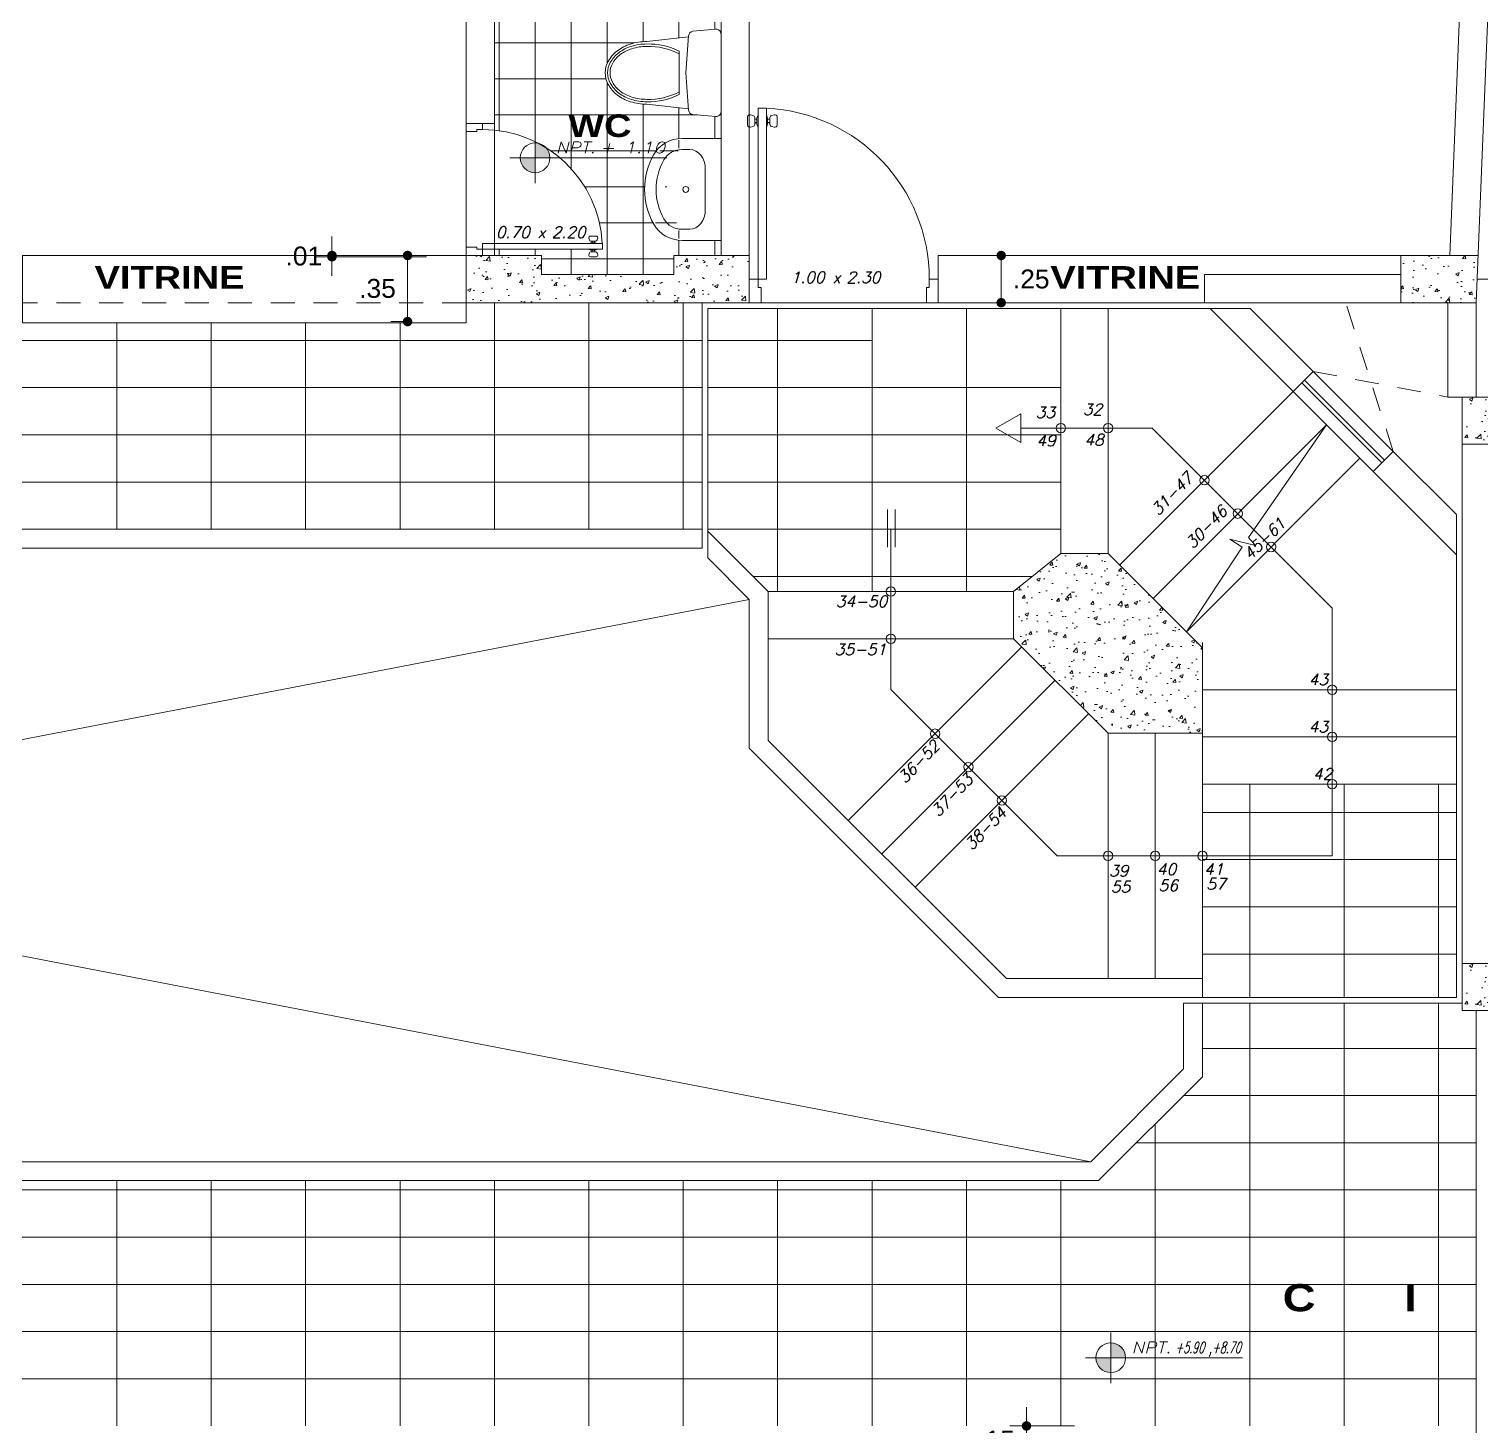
# Model space of a CAD drawing. Header units: millimetres. Extents: x 2178 to 2304, y 1220 to 1359.
# Drawn here: x 2205.69 to 2213.38, y 1236.05 to 1243.45 of the extents above; entities that cross this region are included whole.
import ezdxf
from ezdxf.enums import TextEntityAlignment as Align

# ---------------------------------------------------------------- set-up
doc = ezdxf.new("R2010")
doc.units = ezdxf.units.MM
doc.linetypes.add('CENTER', pattern=[50.800000000000004, 31.75, -6.35, 6.35, -6.35])
doc.linetypes.add('HIDDEN', pattern=[9.524999999999999, 6.35, -3.175])
doc.layers.get('0').update_dxf_attribs({"lineweight": 0})
for name, color, linetype, lineweight in [('carpinteria', 12, 'Continuous', 5), ('COTAS', 40, 'Continuous', 20), ('Ejes22', 50, 'CENTER', 9), ('Mobiliario', 52, 'Continuous', 5), ('pisos....', 8, 'Continuous', 5), ('PLUMA 1', 46, 'Continuous', 13), ('PLUMA 2', 94, 'Continuous', 15), ('PLUMA 7', 10, 'Continuous', 0), ('PLUMA4', 160, 'Continuous', 40), ('PROY', 13, 'HIDDEN', 13), ('TEXTO', 5, 'Continuous', 18), ('TEXTOS', 42, 'Continuous', 13)]:
    doc.layers.add(name, color=color, linetype=linetype, lineweight=lineweight)
doc.styles.add('ARIAL', font='arial.ttf')
doc.styles.add('ARIAL-N', font='arialbd.ttf')
doc.styles.add('SIMPLEX', font='simplex.shx', dxfattribs={"width": 1.2, "oblique": 15})
doc.dimstyles.new('RPM 50', dxfattribs={"dimtxt": 0.1, "dimasz": 0.05, "dimexe": 0.08849999999999973, "dimexo": 0.1535, "dimgap": 0.07099999999999997, "dimtad": 2, "dimtih": 1, "dimtoh": 1, "dimzin": 4, "dimdsep": 46, "dimtxsty": 'ARIAL', "dimblk": 'DOT', "dimcen": 0.4, "dimdle": 0.25, "dimclrd": 8, "dimclre": 8, "dimclrt": 9, "dimadec": 0, "dimazin": 0, "dimtfac": 1, "dimtix": 1, "dimtmove": 0, "dimatfit": 3, "dimldrblk": 'DOT', "dimfxl": 0, "dimlwd": 0, "dimlwe": 0, "dimarcsym": 0})
pattern_1 = [(49.99999999999999, (1020.219781144359, -525.2275111259783), (0.182184668996004, -0.01593908553890309), [0.01905, -0.20955]), (355, (1020.219781144359, -525.2275111259783), (-0.03524342142496934, 0.1910568452390352), [0.01524, -0.16764058417]), (100.4514447, (1020.234963151359, -525.2288393794784), (0.1469412470903533, 0.1751177519121951), [0.01619000879999999, -0.1780902445999999]), (46.18420000000001, (1020.219781144359, -525.1767111259783), (0.2710790408921299, -0.04204232793272715), [0.028575, -0.314325]), (96.63555760999992, (1020.242371044359, -525.1802146259784), (0.237404134051503, 0.2474261245977215), [0.02428502314, -0.26713560816]), (351.1841511700001, (1020.219781144359, -525.1767111259783), (0.237404134064977, 0.2474261245855326), [0.02285996707, -0.25145973192]), (21, (1020.245181144359, -525.1894111259783), (0.1516143912691325, -0.1022651981870876), [0.01905, -0.20955]), (326.0000000000001, (1020.245181144359, -525.1894111259783), (0.06180202834764707, 0.1841879661223193), [0.01524, -0.16764]), (71.45144499999999, (1020.257815676959, -525.1979332258782), (0.2134164192787162, 0.08192276888590524), [0.0161900088, -0.1780899376]), (37.50000000000001, (1020.219781144359, -525.2275111259783), (0.003088603250591816, 0.0845550388731531), [0, -0.165608, 0, -0.17018, 0, -0.168275]), (7.499999999999999, (1020.219781144359, -525.2275111259783), (0.06681966251030574, 0.1001805748181195), [0, -0.09702799999999999, 0, -0.161798, 0, -0.06413500000000001]), (327.5, (1020.163139144359, -525.2275111259783), (0.1355905951668714, -0.005728743992673458), [0, -0.0635, 0, -0.19812, 0, -0.26289]), (317.5, (1020.137739144359, -525.2275111259783), (0.148129181386018, 0.02542649103333302), [0, -0.08255, 0, -0.131572, 0, -0.18669])]

# ---------------------------------------------------------------- blocks, each defined once
blk = doc.blocks.new('puerta de 0.80')
for p, q in [((0, 0.7578726278069325), (0, 0.8078726278070008)), ((0, 0.05787262780700075), (0, 0.8078726278070008)), ((0.1000000000000227, 0.770372627806978), (0.1000000000000227, 0.8078726278070008)), ((0, 0.7578726278069325), (0.06500000000005457, 0.7578726278069325)), ((0.06500000000005457, 0.7578726278069325), (0.06500000000005457, 0.770372627806978)), ((0.06500000000005457, 0.770372627806978), (0.1000000000000227, 0.770372627806978)), ((0.7699992280930701, 0.1257452267906274), (0.753031481821381, 0.1257452267906274)), ((0.7699992280930701, 0.1257452267906274), (0.7869669743646455, 0.1257452267906274)), ((0.1000000000000227, 0.08037262780703713), (0.8250000000000455, 0.08037262780703713)), ((0.1000000000000227, 0.04537262780695528), (0.1000000000000227, 0.08037262780703713)), ((0.743372223558481, 0.1131570363396577), (0.7462233707656196, 0.1025164101029077)), ((0.7820575276252839, 0.09510460055400927), (0.7558826290285197, 0.09510460055400927)), ((0.7558826290285197, 0.09510460055400927), (0.7579409285608563, 0.09510460055400927)), ((0.7820575276252839, 0.08545825626470105), (0.7558826290285197, 0.08545825626470105)), ((0.762940928560738, 0.09010460055401381), (0.762940928560738, 0.08545825626470105)), ((0.7770575276252885, 0.09010460055401381), (0.7770575276252885, 0.08545825626470105)), ((0.7841158271576205, 0.09510460055400927), (0.7820575276252839, 0.09510460055400927)), ((0.7966262326275455, 0.1131570363396577), (0.7937750854204069, 0.1025164101029077)), ((0.8250000000000455, 0.08037262780703713), (0.8250000000000455, 0.04537262780695528)), ((0, 0.007872627806932542), (0, 0.05787262780700075)), ((0, 0.05787262780700075), (0.06500000000005457, 0.05787262780700075)), ((0.06500000000005457, 0.04537262780695528), (0.06500000000005457, 0.05787262780700075)), ((0.1000000000000227, 0.04537262780695528), (0.06500000000005457, 0.04537262780695528)), ((0.8250000000000455, 0.04537262780695528), (0.1000000000000227, 0.04537262780695528)), ((0.1000000000000227, 0.04537262780695528), (0.1000000000000227, 0.007872627806932542)), ((0.743372223558481, 0.01258821927433473), (0.7462233707656196, 0.02322884551108473)), ((0.7699992280930701, 2.882325134123676e-08), (0.753031481821381, 2.882325134123676e-08)), ((0.7820575276252839, 0.04028699934929136), (0.7558826290285197, 0.04028699934929136)), ((0.7820575276252839, 0.03064065505998315), (0.7558826290285197, 0.03064065505998315)), ((0.7558826290285197, 0.03064065505998315), (0.7579409285608563, 0.03064065505998315)), ((0.762940928560738, 0.0356406550599786), (0.762940928560738, 0.04028699934929136)), ((0.7699992280930701, 2.882325134123676e-08), (0.7869669743646455, 2.882325134123676e-08)), ((0.8250000000000455, 0.04537262780695528), (0.7720000000000482, 0.04537262780695528)), ((0.7770575276252885, 0.0356406550599786), (0.7770575276252885, 0.04028699934929136)), ((0.7841158271576205, 0.03064065505998315), (0.7820575276252839, 0.03064065505998315)), ((0.7966262326275455, 0.01258821927433473), (0.7937750854204069, 0.02322884551108473))]:
    blk.add_line(p, q)
at = {"linetype": 'Continuous', "lineweight": 0}
for p, q in [((0.7558826290285197, 0.08545825626470105), (0.7419099796773025, 0.08037262780692345)), ((0.7820575276252839, 0.08545825626470105), (0.796030176976501, 0.08037262780692345)), ((0.7558826290285197, 0.04028699934929136), (0.7419099796773025, 0.04537262780695528)), ((0.7820575276252839, 0.04028699934929136), (0.796030176976501, 0.04537262780695528))]:
    blk.add_line(p, q, dxfattribs=at)
for centre, radius, start, end in [((0.1000000000000227, 0.04537262780695528), 0.725, 2.767078666097358, 90), ((0.753031481821381, 0.1157452267906365), 0.01, 90, 195.0000000000087), ((0.7869669743646455, 0.1157452267906365), 0.01, 344.9999999999912, 90), ((0.7558826290285197, 0.1051046005540002), 0.01, 195.0000000001698, 270), ((0.7579409285607426, 0.09010460055401381), 0.005, 0, 90), ((0.7820575276252839, 0.09010460055401381), 0.005, 90, 180), ((0.7841158271575068, 0.1051046005540002), 0.01, 270, 344.9999999998302), ((0.753031481821381, 0.01000002882324225), 0.01, 164.9999999999913, 270), ((0.7558826290285197, 0.02064065505999224), 0.01, 90, 164.9999999998302), ((0.7579409285607426, 0.0356406550599786), 0.005, 270, 0), ((0.7820575276252839, 0.0356406550599786), 0.005, 180, 270), ((0.7841158271575068, 0.02064065505999224), 0.01, 15.00000000016984, 90), ((0.7869669743646455, 0.01000002882324225), 0.01, 270, 15.00000000000872)]:
    blk.add_arc(centre, radius, start, end)
blk = doc.blocks.new('P')
at = {"style": 'SIMPLEX', "oblique": 15}
blk.add_text('x', height=0.06, dxfattribs=at).set_placement((-0.01697368369676155, 0.0255492955629677))
blk.add_attdef('L', text='', height=0.06, dxfattribs=at).set_placement((-0.057659880294743, 0.02554929556297481), align=Align.RIGHT)
blk.add_attdef('H', (0.05806964743619147, 0.02554929556297481), '', height=0.06, dxfattribs=at)
blk = doc.blocks.new('LAVATORIO')
at = {"layer": 'PLUMA 1', "linetype": 'Continuous', "lineweight": 20}
for p, q in [((-0.2999934783219942, 0.2071363636785648), (-0.2999934783219942, -0.02195454545901754)), ((-0.2999934783219942, 0.2071363636785648), (0.2999934783219942, 0.2071363636785648)), ((0.2999934783219942, 0.2071363636785648), (0.2999934783219942, -0.02195454545901754)), ((-0.1188260869807323, 0.1148181818415779), (0.1188260869807323, 0.1148181818415779)), ((-0.234782608743501, 0.02386363636850319), (-0.234782608743501, -0.02195454545901754)), ((0.234782608743501, 0.02386363636850319), (0.234782608743501, -0.02195454545901754))]:
    blk.add_line(p, q, dxfattribs=at)
blk.add_circle((0, 0), 0.01750000000356522, dxfattribs=at)
at = {"layer": 'PLUMA 1', "linetype": 'Continuous', "lineweight": 20, "extrusion": (0, 0, -1)}
for centre, major_axis, ratio, start_param, end_param in [((-0.1188260869807323, 0.02386363636850319), (0.1159565217627687, 2.11200665065676e-14), 0.7846746081733931, 3.141592653590338, 4.712388980384833), ((0.1188260869807323, 0.02386363636850319), (-0.1159565217627687, 9.952126509930016e-14), 0.7846746081733929, 1.570796326794223, 3.1415926535887), ((-0.1188521754517069, -0.02195454545901754), (2.795176774598603e-13, 0.1893818215381344), 0.9565217391304283, 3.638567482427635, 4.712388980383277), ((-0.1188521754517069, -0.02195454545901754), (-1.25662522260505e-12, 0.1212000033427651), 0.9565217391302343, 3.638567482442401, 4.712388980394607), ((0.1188521754517069, -0.02195454545901754), (1.256475748923904e-12, 0.1212000033427651), 0.9565217391302343, 1.57079632678498, 2.644617824737187), ((0.1188521754517069, -0.02195454545901754), (-2.791350386132135e-13, 0.1893818215381344), 0.9565217391304283, 1.570796326796306, 2.64461782475195), ((0, 0.2071363636785648), (-2.207522384136759e-16, 0.3818181859691521), 0.9565217391303741, 2.64461781258921, 3.638567494590378), ((0, 0.2071363636785648), (1.873049312265182e-16, 0.4500000041648561), 0.9565217391303545, 2.644617814432515, 3.638567492747071)]:
    blk.add_ellipse(centre, major_axis=major_axis, ratio=ratio, start_param=start_param, end_param=end_param, dxfattribs=at)
blk = doc.blocks.new('A$C17BD6781')
at = {"layer": 'Mobiliario', "linetype": 'Continuous'}
for p, q in [((0.0470258381902795, 0.2024778968581415), (0.07702583819028064, 0.4624778968581325)), ((0.4970258381902681, 0.2024778968581415), (0.467025838190267, 0.4624778968581325)), ((0.2720258381902738, 0.2200000207519395), (0.04046188830088226, 0.2019667219995256)), ((0.1371245447934086, 0.2600000207519599), (0.406927131587139, 0.2600000207519599)), ((0.2720258381902738, 0.2200000207519395), (0.5035897880796654, 0.2019667219995256)), ((2.658856601556181e-08, 0.03271609313324575), (0.01291432294007677, 0.1747733529997788)), ((0.5440516497919816, 0.03271609313324575), (0.5311373534404709, 0.1747733529997788)), ((0.0298768227825974, 2.075196903206233e-08), (0.5141748535979502, 2.075196903206233e-08))]:
    blk.add_line(p, q, dxfattribs=at)
for points in [[(0.467025838190267, 0.4624778968581325, 0.07568148098942781), (0.4514763274974598, 0.564619449634364, 0.08594715031423093), (0.409911660521658, 0.6457161817953931, 0.1060218382171382), (0.3436150782673906, 0.7032144903049868, 0.1264657149685374), (0.2720258381902738, 0.7216159645624032, 0.1264657149685252), (0.2004365981131571, 0.7032144903049868, 0.1060218382171112), (0.1341400158588897, 0.6457161817953931, 0.08594715031425326), (0.09257534888308783, 0.564619449634364, 0.07568148098944026), (0.07702583819028064, 0.4624778968581325, 0.07568148098943636)], [(0.4520258381902806, 0.4624778968581325, 0.0756814809893859), (0.4371558434836231, 0.5601558482174767, 0.08594715031428633), (0.3979260275471859, 0.6366970575473658, 0.1060218382171535), (0.3363817185640983, 0.6900737708649274, 0.1264657149685132), (0.2720258381902738, 0.7066159645624168, 0.1264657149686313), (0.2076699578163925, 0.6900737708648705, 0.1060218382170392), (0.1461256488333618, 0.6366970575473658, 0.08594715031415015), (0.1068958328969813, 0.5601558482175903, 0.07568148098951734), (0.092025838190267, 0.4624778968581325, 0.07568148098951734)], [(0.4370258381902659, 0.4624778968581325, 0.07568148098938046), (0.422835359469758, 0.5556922468005894, 0.08594715031429338), (0.3859403945727138, 0.6276779332993385, 0.1060218382171472), (0.3291483588608344, 0.6769330514248111, 0.1264657149685263), (0.2720258381902738, 0.6916159645624305, 0.1264657149686292), (0.2149033175196564, 0.6769330514248111, 0.1060218382170225), (0.1581112818078338, 0.6276779332993385, 0.08594715031417827), (0.1212163169108464, 0.5556922468007031, 0.07568148098950629), (0.1070258381902818, 0.4624778968581325, 0.07568148098950629)]]:
    blk.add_lwpolyline(points, format="xyb", dxfattribs=at)
for centre, radius, start, end in [((0.5137349313203856, 0.4501454030077241), 0.4218893808016409, 178.3249151335759, 206.7885795011672), ((0.5137349313203856, 0.4501454030077241), 0.4068893808016409, 178.3249151335759, 207.8601275501853), ((0.03031674506016202, 0.4501454030077241), 0.4068893808016409, 332.1398724498131, 1.675084866424104), ((0.03031674506016202, 0.4501454030077241), 0.4218893808016409, 333.2114204988328, 1.675084866424104), ((0.04279111913410816, 0.1720572806184748), 0.03, 94.45298473469602, 174.8055710922652), ((0.5012605572464395, 0.1720572806184748), 0.03, 5.194428907734862, 85.54701526530398), ((0.0298768227825974, 0.03000002075194175), 0.03, 174.8055710922652, 270), ((0.5141748535979502, 0.03000002075194175), 0.03, 270, 5.194428907734862)]:
    blk.add_arc(centre, radius, start, end, dxfattribs=at)
blk = doc.blocks.new('N')
at = {"linetype": 'Continuous'}
h = blk.add_hatch(color=256, dxfattribs=at)
h.paths.add_polyline_path([(0, 0.1000000000000085), (0, 0), (0.1000000000000014, 0, 0.4142135623730981)])
h.paths.add_polyline_path([(-0.1000000000000014, 0, 0.4142135623730981), (0, -0.1000000000000085), (0, 0)])
for points in [[(0, 0.1700000000000017), (0, -0.1700000000000017)], [(-0.1700000000000017, 0), (0.8870854846603891, 0)]]:
    blk.add_lwpolyline(points)
blk.add_circle((0, 0), 0.1)
at = {"color": 64, "style": 'SIMPLEX', "oblique": 15, "width": 1.2}
blk.add_text('NPT.', height=0.075, dxfattribs=at).set_placement((0.1397908554024241, 0.03140925992012455))
at = {"color": 64, "style": 'SIMPLEX', "oblique": 15, "width": 1.062312430358449}
blk.add_attdef('NIV', text='', height=0.075, dxfattribs=at).set_placement((0.434891932751043, 0.03140925992012455), (0.8749927967566862, 0.03140925992012455), align=Align.FIT)
blk = doc.blocks.new('_DOT')
at = {"color": 0, "linetype": 'ByBlock'}
blk.add_line((-0.5, 0), (-1, 0), dxfattribs=at)
at = {"color": 0, "linetype": 'ByBlock', "const_width": 0.5}
blk.add_lwpolyline([(-0.25, 0, 1), (0.25, 0, 1)], format="xyb", close=True, dxfattribs=at)
blk = doc.blocks.new('*D634')
at = {"color": 8, "lineweight": 0}
for p, q in [((2207.292540678179, 1242.298674000262), (2207.292540678179, 1242.348674000262)), ((2207.792540678179, 1242.248674000262), (2207.204040678179, 1242.248674000262)), ((2207.792540678179, 1242.241785450931), (2207.204040678179, 1242.241785450931)), ((2207.292540678179, 1242.241785450931), (2207.292540678179, 1242.248674000262)), ((2207.292540678179, 1242.191785450931), (2207.292540678179, 1242.141785450931))]:
    blk.add_line(p, q, dxfattribs=at)
at = {"layer": 'Defpoints', "color": 0}
for p in [(2207.292540678179, 1242.248674000262), (2208.002998678863, 1242.241785450931), (2208.402998678864, 1242.248674000262)]:
    blk.add_point(p, dxfattribs=at)
at = {"color": 8, "lineweight": 0, "xscale": 0.05, "yscale": 0.05, "zscale": 0.05}
for p, rotation in [((2207.292540678179, 1242.248674000262), 270), ((2207.292540678179, 1242.241785450931), 90)]:
    blk.add_blockref('_DOT', p, dxfattribs=dict(at, rotation=rotation))
at = {"color": 9, "insert": (2207.143607526746, 1242.245229725596), "char_height": 0.1, "attachment_point": 5, "style": 'ARIAL'}
blk.add_mtext('.01', dxfattribs=at)
blk = doc.blocks.new('*D493')
at = {"color": 8, "lineweight": 0}
for p, q in [((2207.692748304214, 1242.248674000262), (2207.604248304214, 1242.248674000262)), ((2207.692748304214, 1242.198674000262), (2207.692748304214, 1241.948674000262)), ((2207.692748304214, 1241.898674000262), (2207.604248304214, 1241.898674000262))]:
    blk.add_line(p, q, dxfattribs=at)
at = {"layer": 'Defpoints', "color": 0}
for p in [(2207.805825740243, 1242.248674000262), (2207.692748304214, 1241.898674000262), (2207.805825740243, 1241.898674000262)]:
    blk.add_point(p, dxfattribs=at)
at = {"color": 8, "lineweight": 0, "xscale": 0.05, "yscale": 0.05, "zscale": 0.05}
for p, rotation in [((2207.692748304214, 1242.248674000262), 90), ((2207.692748304214, 1241.898674000262), 270)]:
    blk.add_blockref('_DOT', p, dxfattribs=dict(at, rotation=rotation))
at = {"color": 9, "insert": (2207.533787867651, 1242.073674000261), "char_height": 0.1, "attachment_point": 5, "style": 'ARIAL'}
blk.add_mtext('.35', dxfattribs=at)
blk = doc.blocks.new('*D648')
at = {"color": 8, "lineweight": 0}
for p, q in [((2210.970999178634, 1236.098674000261), (2210.970999178634, 1236.148674000261)), ((2211.224498678863, 1236.048674000261), (2210.882499178634, 1236.048674000261)), ((2210.970999178634, 1236.048674000261), (2210.970999178634, 1235.898674000261)), ((2211.470999178634, 1235.898674000261), (2210.882499178634, 1235.898674000261)), ((2210.970999178634, 1235.848674000261), (2210.970999178634, 1235.798674000261))]:
    blk.add_line(p, q, dxfattribs=at)
at = {"layer": 'Defpoints', "color": 0}
for p in [(2211.377998678863, 1236.048674000261), (2210.970999178634, 1235.898674000261), (2211.777998678864, 1235.898674000261)]:
    blk.add_point(p, dxfattribs=at)
at = {"color": 8, "lineweight": 0, "xscale": 0.05, "yscale": 0.05, "zscale": 0.05}
for p, rotation in [((2210.970999178634, 1236.048674000261), 270), ((2210.970999178634, 1235.898674000261), 90)]:
    blk.add_blockref('_DOT', p, dxfattribs=dict(at, rotation=rotation))
at = {"color": 9, "insert": (2210.812038742072, 1235.97367400026), "char_height": 0.1, "attachment_point": 5, "style": 'ARIAL'}
blk.add_mtext('.15', dxfattribs=at)
blk = doc.blocks.new('*D669')
at = {"color": 8, "lineweight": 0}
for p, q in [((2214.58294844394, 1245.448674000262), (2215.17144844394, 1245.448674000262)), ((2215.08294844394, 1245.398674000262), (2215.08294844394, 1242.298674000262)), ((2214.58294844394, 1242.248674000262), (2215.17144844394, 1242.248674000262))]:
    blk.add_line(p, q, dxfattribs=at)
at = {"layer": 'Defpoints', "color": 0}
for p in [(2213.101965838749, 1245.448674000262), (2212.952998678863, 1242.248674000262), (2215.08294844394, 1242.248674000262)]:
    blk.add_point(p, dxfattribs=at)
at = {"color": 8, "lineweight": 0, "xscale": 0.05, "yscale": 0.05, "zscale": 0.05}
for p, rotation in [((2215.08294844394, 1245.448674000262), 90), ((2215.08294844394, 1242.248674000262), 270)]:
    blk.add_blockref('_DOT', p, dxfattribs=dict(at, rotation=rotation))
at = {"color": 9, "insert": (2215.283621022385, 1243.848674000261), "char_height": 0.1, "attachment_point": 5, "style": 'ARIAL'}
blk.add_mtext('3.20', dxfattribs=at)
blk = doc.blocks.new('*D670')
at = {"color": 8, "lineweight": 0}
for p, q in [((2214.58294844394, 1242.248674000262), (2215.17144844394, 1242.248674000262)), ((2215.08294844394, 1242.198674000262), (2215.08294844394, 1242.048674000262)), ((2214.58294844394, 1241.998674000262), (2215.17144844394, 1241.998674000262))]:
    blk.add_line(p, q, dxfattribs=at)
at = {"layer": 'Defpoints', "color": 0}
for p in [(2212.952998678863, 1242.248674000262), (2212.952998678863, 1241.998674000262), (2215.08294844394, 1241.998674000262)]:
    blk.add_point(p, dxfattribs=at)
at = {"color": 8, "lineweight": 0, "xscale": 0.05, "yscale": 0.05, "zscale": 0.05}
for p, rotation in [((2215.08294844394, 1242.248674000262), 90), ((2215.08294844394, 1241.998674000262), 270)]:
    blk.add_blockref('_DOT', p, dxfattribs=dict(at, rotation=rotation))
at = {"color": 9, "insert": (2215.241908880502, 1242.123674000261), "char_height": 0.1, "attachment_point": 5, "style": 'ARIAL'}
blk.add_mtext('.25', dxfattribs=at)
blk = doc.blocks.new('*D671')
at = {"color": 8, "lineweight": 0}
for p, q in [((2214.58294844394, 1241.998674000262), (2215.17144844394, 1241.998674000262)), ((2215.08294844394, 1241.948674000262), (2215.08294844394, 1241.548674000262)), ((2214.58294844394, 1241.498674000262), (2215.17144844394, 1241.498674000262))]:
    blk.add_line(p, q, dxfattribs=at)
at = {"layer": 'Defpoints', "color": 0}
for p in [(2212.952998678863, 1241.998674000262), (2213.202998678863, 1241.498674000262), (2215.08294844394, 1241.498674000262)]:
    blk.add_point(p, dxfattribs=at)
at = {"color": 8, "lineweight": 0, "xscale": 0.05, "yscale": 0.05, "zscale": 0.05}
for p, rotation in [((2215.08294844394, 1241.998674000262), 90), ((2215.08294844394, 1241.498674000262), 270)]:
    blk.add_blockref('_DOT', p, dxfattribs=dict(at, rotation=rotation))
at = {"color": 9, "insert": (2215.24136317791, 1241.748674000261), "char_height": 0.1, "attachment_point": 5, "style": 'ARIAL'}
blk.add_mtext('.50', dxfattribs=at)
blk = doc.blocks.new('F1')
for points in [[(-0.1000000000000014, 0.01999999999999602), (0.1000000000000085, 0.01999999999999602)], [(-0.09999999999999432, -0.02000000000000313), (0.1000000000000014, -0.02000000000000313)]]:
    blk.add_lwpolyline(points)
blk = doc.blocks.new('*D681')
at = {"color": 8, "lineweight": 0}
for p, q in [((2210.836895227445, 1242.248674000262), (2210.925395227445, 1242.248674000262)), ((2210.836895227445, 1242.048674000262), (2210.836895227445, 1242.198674000262)), ((2210.836895227445, 1241.998674000262), (2210.925395227445, 1241.998674000262))]:
    blk.add_line(p, q, dxfattribs=at)
at = {"layer": 'Defpoints', "color": 0}
for p in [(2210.836895227443, 1242.248674000262), (2210.836895227445, 1242.248674000262), (2210.836895227443, 1241.998674000262)]:
    blk.add_point(p, dxfattribs=at)
at = {"color": 8, "lineweight": 0, "xscale": 0.05, "yscale": 0.05, "zscale": 0.05}
for p, rotation in [((2210.836895227445, 1242.248674000262), 90), ((2210.836895227445, 1241.998674000262), 270)]:
    blk.add_blockref('_DOT', p, dxfattribs=dict(at, rotation=rotation))
at = {"color": 9, "insert": (2210.995855664007, 1242.123674000261), "char_height": 0.1, "attachment_point": 5, "style": 'ARIAL'}
blk.add_mtext('.25', dxfattribs=at)

msp = doc.modelspace()

# ---------------------------------------------------------------- hatches: boundary and pattern name
h = msp.add_hatch()
h.set_pattern_fill('AR-CONC', color=256, scale=0.001)
h.set_pattern_definition(pattern_1)
h.paths.add_polyline_path([(2208.402998678863, 1242.248674000262), (2208.002998678862, 1242.248674000262), (2208.002998678862, 1241.998674000262), (2208.402998678863, 1241.998674000262), (2209.502998678863, 1241.998674000262), (2209.502998678863, 1242.248674000262), (2209.102998678863, 1242.248674000262), (2209.102998678863, 1242.148674000262), (2208.402998678863, 1242.148674000262)])
h = msp.add_hatch()
h.set_pattern_fill('AR-CONC', color=256, scale=0.001)
h.set_pattern_definition(pattern_1)
h.paths.add_polyline_path([(2212.952998678863, 1242.248674000262), (2212.952998678863, 1241.998674000262), (2213.352998678863, 1241.998674000262), (2213.363064027503, 1242.248674000262)])
h = msp.add_hatch()
h.set_pattern_fill('AR-CONC', color=256, scale=0.001)
h.set_pattern_definition([(49.99999999999999, (1020.219781144359, -522.2275111259785), (0.182184668996004, -0.01593908553890309), [0.01905, -0.20955]), (355, (1020.219781144359, -522.2275111259785), (-0.03524342142496934, 0.1910568452390352), [0.01524, -0.16764058417]), (100.4514447, (1020.234963151359, -522.2288393794786), (0.1469412470903533, 0.1751177519121951), [0.01619000879999998, -0.1780902445999998]), (46.18420000000001, (1020.219781144359, -522.1767111259785), (0.2710790408921299, -0.04204232793272715), [0.028575, -0.314325]), (96.63555760999992, (1020.242371044359, -522.1802146259786), (0.237404134051503, 0.2474261245977215), [0.02428502314, -0.26713560816]), (351.1841511700001, (1020.219781144359, -522.1767111259785), (0.237404134064977, 0.2474261245855326), [0.02285996707, -0.25145973192]), (21, (1020.245181144359, -522.1894111259785), (0.1516143912691325, -0.1022651981870876), [0.01905, -0.20955]), (326.0000000000001, (1020.245181144359, -522.1894111259785), (0.06180202834764707, 0.1841879661223193), [0.01524, -0.16764]), (71.45144499999999, (1020.257815676959, -522.1979332258784), (0.2134164192787162, 0.08192276888590524), [0.0161900088, -0.1780899376]), (37.50000000000001, (1020.219781144359, -522.2275111259785), (0.003088603250591816, 0.0845550388731531), [0, -0.165608, 0, -0.17018, 0, -0.168275]), (7.499999999999999, (1020.219781144359, -522.2275111259785), (0.06681966251030574, 0.1001805748181195), [0, -0.09702799999999999, 0, -0.161798, 0, -0.06413500000000001]), (327.5, (1020.163139144359, -522.2275111259785), (0.1355905951668714, -0.005728743992673458), [0, -0.0635, 0, -0.19812, 0, -0.26289]), (317.5, (1020.137739144359, -522.2275111259785), (0.148129181386018, 0.02542649103333302), [0, -0.08255, 0, -0.131572, 0, -0.18669])])
h.paths.add_polyline_path([(2213.877998678863, 1241.248674000262), (2213.877998678863, 1241.498674000262), (2213.277998678863, 1241.498674000262), (2213.277998678863, 1241.248674000262)])
h = msp.add_hatch()
h.set_pattern_fill('AR-CONC', color=256, scale=0.001)
h.set_pattern_definition([(49.99999999999999, (1020.959923443412, -525.2275111259783), (0.182184668996004, -0.01593908553890309), [0.01905, -0.20955]), (355, (1020.959923443412, -525.2275111259783), (-0.03524342142496934, 0.1910568452390352), [0.01524, -0.16764058417]), (100.4514447, (1020.975105450412, -525.2288393794784), (0.1469412470903533, 0.1751177519121951), [0.01619000879999998, -0.1780902445999998]), (46.18420000000001, (1020.959923443412, -525.1767111259783), (0.2710790408921299, -0.04204232793272715), [0.028575, -0.314325]), (96.63555760999992, (1020.982513343412, -525.1802146259784), (0.237404134051503, 0.2474261245977215), [0.02428502314, -0.26713560816]), (351.1841511700001, (1020.959923443412, -525.1767111259783), (0.237404134064977, 0.2474261245855326), [0.02285996707, -0.25145973192]), (21, (1020.985323443412, -525.1894111259783), (0.1516143912691325, -0.1022651981870876), [0.01905, -0.20955]), (326.0000000000001, (1020.985323443412, -525.1894111259783), (0.06180202834764707, 0.1841879661223193), [0.01524, -0.16764]), (71.45144499999999, (1020.997957976012, -525.1979332258782), (0.2134164192787162, 0.08192276888590524), [0.0161900088, -0.1780899376]), (37.50000000000001, (1020.959923443412, -525.2275111259783), (0.003088603250591816, 0.0845550388731531), [0, -0.165608, 0, -0.17018, 0, -0.168275]), (7.499999999999999, (1020.959923443412, -525.2275111259783), (0.06681966251030574, 0.1001805748181195), [0, -0.09702799999999999, 0, -0.161798, 0, -0.06413500000000001]), (327.5, (1020.903281443412, -525.2275111259783), (0.1355905951668714, -0.005728743992673458), [0, -0.0635, 0, -0.19812, 0, -0.26289]), (317.5, (1020.877881443412, -525.2275111259783), (0.148129181386018, 0.02542649103333302), [0, -0.08255, 0, -0.131572, 0, -0.18669])])
h.paths.add_polyline_path([(2210.902998678863, 1240.218674000261), (2210.902998678863, 1240.468674000261), (2211.152998678863, 1240.670389729014), (2211.402998678863, 1240.670389729014), (2211.902998678863, 1240.170389729014), (2211.902998678863, 1239.718674000261), (2211.402998678863, 1239.718674000261)])
h = msp.add_hatch()
h.set_pattern_fill('AR-CONC', color=256, scale=0.001)
h.set_pattern_definition(pattern_1)
h.paths.add_polyline_path([(2213.877998678863, 1238.248674000262), (2213.877998678863, 1238.498674000262), (2213.277998678863, 1238.498674000262), (2213.277998678863, 1238.248674000262)])
at = {"layer": 'pisos....'}
h = msp.add_hatch(dxfattribs=at)
h.set_pattern_fill('NET', color=256, scale=0.06)
h.set_pattern_definition([(0, (1020.219781144359, -525.2275111259783), (0, 0.1905), []), (90, (1020.219781144359, -525.2275111259783), (-0.1905, 1.166437552015814e-17), [])])
edge = h.paths.add_edge_path()
edge.add_ellipse((2209.146816860639, 1242.705769965114), major_axis=(-0.170443639384357, 2.499081723458499e-13), ratio=0.956521739130593, start_angle=-89.99999999991968, end_angle=-28.47456021661759, ccw=False)
edge.add_line((2209.146668261128, 1242.868797137697), (2209.352998678863, 1242.868797137697))
edge.add_line((2209.352998678863, 1242.868797137697), (2209.352998678863, 1243.010238515304))
edge.add_arc((2209.327498678863, 1243.010238515304), 0.02549999999999673, -95.19442890754982, 0, ccw=False)
edge.add_line((2209.325190017339, 1242.984843238539), (2209.204441346452, 1242.995820390437))
edge.add_arc((2209.206750007976, 1243.021215667202), 0.0255000000000944, 184.4529847348701, 264.80557109245024, ccw=False)
edge.add_line((2209.181326982802, 1243.019235820994), (2209.180892484173, 1243.0248151784))
edge.add_line((2209.180892484173, 1243.0248151784), (2208.959892484173, 1243.0503151784))
edge.add_arc((2208.959892484172, 1243.34207617502), 0.291760996619687, 252.68808428414792, 270, ccw=False)
edge.add_arc((2208.940613471138, 1243.280223699366), 0.2269735820387949, 233.0387361214157, 252.6880842841864, ccw=False)
edge.add_arc((2208.911088031171, 1243.240986953411), 0.177868858861434, 208.830754681469, 233.0387361213607, ccw=False)
edge.add_arc((2208.865813073639, 1243.2160651784), 0.1261879470156083, 180.0000000001032, 208.8307546814521, ccw=False)
edge.add_arc((2208.865813073639, 1243.2160651784), 0.1261879470160389, 151.1692453179555, 179.9999999998968, ccw=False)
edge.add_arc((2208.91108803117, 1243.191143403389), 0.1778688588609801, 126.96126387970901, 151.1692453179983, ccw=False)
edge.add_arc((2208.940613471138, 1243.151906657434), 0.2269735820391569, 107.3119157153069, 126.96126387969781, ccw=False)
edge.add_arc((2208.959892484172, 1243.09005418178), 0.2917609966197344, 90, 107.31191571531679, ccw=False)
edge.add_line((2208.959892484172, 1243.3818151784), (2209.180892484172, 1243.4073151784))
edge.add_line((2209.180892484173, 1243.4073151784), (2209.181326982803, 1243.412894535806))
edge.add_arc((2209.206750007976, 1243.410914689598), 0.0255000000000944, 95.19442890754982, 175.5470152651299, ccw=False)
edge.add_line((2209.204441346452, 1243.436309966363), (2209.325190017338, 1243.447287118262))
edge.add_arc((2209.327498678863, 1243.421891841497), 0.02549999999999673, 0, 95.19442890754982, ccw=False)
edge.add_line((2209.352998678863, 1243.421891841497), (2209.352998678863, 1243.548674000262))
edge.add_line((2209.352998678863, 1243.548674000262), (2209.052998678862, 1243.548674000262))
edge.add_line((2209.052998678862, 1243.548674000262), (2208.152998678862, 1243.548674000262))
edge.add_line((2208.152998678863, 1243.548674000262), (2208.152998678863, 1242.948674000262))
edge.add_line((2208.152998678863, 1242.948674000262), (2208.152998678863, 1242.91277517482))
edge.add_arc((2208.090498678863, 1242.281486500262), 0.6343750000001274, 2.76707866610559, 84.34592333882102, ccw=False)
edge.add_line((2208.72413402352, 1242.312111500262), (2208.724873678862, 1242.312111500262))
edge.add_line((2208.724873678862, 1242.312111500262), (2208.724873678862, 1242.281486500262))
edge.add_line((2208.724873678862, 1242.281486500262), (2208.699525083717, 1242.281486500262))
edge.add_line((2208.699525083717, 1242.281486500262), (2208.687299015535, 1242.277036575361))
edge.add_line((2208.687299015534, 1242.277036575361), (2208.682924015534, 1242.277036575361))
edge.add_line((2208.682924015535, 1242.277036575361), (2208.682924015535, 1242.272971024108))
edge.add_arc((2208.687297245804, 1242.27284659739), 0.00437499999998181, 178.370265780623, 278.0578173602636)
edge.add_arc((2208.689100027625, 1242.259846024108), 0.008750000000019478, 15.0000000010358, 97.81332902532961, ccw=False)
edge.add_line((2208.697551878605, 1242.262110690753), (2208.700046632412, 1242.252800142796))
edge.add_arc((2208.691594781431, 1242.250535476151), 0.008749999999939017, -90, 15.0000000010358, ccw=False)
edge.add_line((2208.691594781431, 1242.241785476151), (2208.676748003444, 1242.241785476151))
edge.add_line((2208.676748003444, 1242.241785476151), (2208.661901225456, 1242.241785476151))
edge.add_arc((2208.661901225456, 1242.250535476151), 0.008749999999939015, 164.9999999989642, 270, ccw=False)
edge.add_line((2208.653449374476, 1242.252800142796), (2208.655944128282, 1242.262110690753))
edge.add_arc((2208.664395979263, 1242.259846024108), 0.008750000000019478, 90, 165.0000000004023, ccw=False)
edge.add_line((2208.664395979263, 1242.268596024108), (2208.666196991353, 1242.268596024108))
edge.add_arc((2208.666196991353, 1242.272971024108), 0.00437499999998181, 270, 360)
edge.add_line((2208.670571991353, 1242.272971024108), (2208.670571991353, 1242.277036575361))
edge.add_line((2208.670571991353, 1242.277036575361), (2208.664395979263, 1242.277036575361))
edge.add_line((2208.664395979263, 1242.277036575361), (2208.65216991108, 1242.281486500262))
edge.add_line((2208.65216991108, 1242.281486500262), (2208.152998678862, 1242.281486500262))
edge.add_line((2208.152998678863, 1242.281486500262), (2208.152998678863, 1242.248674000262))
edge.add_line((2208.152998678863, 1242.248674000262), (2208.402998678863, 1242.248674000262))
edge.add_line((2208.402998678863, 1242.248674000262), (2208.402998678863, 1242.148674000262))
edge.add_line((2208.402998678863, 1242.148674000262), (2209.102998678863, 1242.148674000262))
edge.add_line((2209.102998678863, 1242.148674000262), (2209.102998678863, 1242.248674000262))
edge.add_line((2209.102998678863, 1242.248674000262), (2209.352998678863, 1242.248674000262))
edge.add_line((2209.352998678863, 1242.248674000262), (2209.352998678863, 1242.328808876717))
edge.add_line((2209.352998678863, 1242.328808876717), (2209.146668261128, 1242.328808876717))
edge.add_ellipse((2209.146816860639, 1242.491836049301), major_axis=(0.1704436393843569, 2.49983864526988e-13), ratio=0.9565217391305934, start_angle=208.4745602166175, end_angle=269.9999999999196, ccw=False)
edge.add_ellipse((2209.352998678863, 1242.598803007207), major_axis=(-0.4050000037482276, 4.744386080289655e-16), ratio=0.9565217391312869, start_angle=-28.474560807873104, end_angle=28.474560807873274, ccw=False)

# ---------------------------------------------------------------- linework, layer by layer
for points in [[(2208.002998678862, 1242.948674000262), (2208.002998678862, 1242.248674000262)], [(2208.152998678863, 1242.948674000262), (2208.152998678863, 1242.248674000262)], [(2209.502998678863, 1241.998674000262), (2210.502998678863, 1241.998674000262), (2210.502998678863, 1242.248674000262)], [(2212.952998678863, 1242.248674000262), (2210.502998678863, 1242.248674000262)], [(2209.502998678863, 1241.998674000262), (2211.9131920387, 1241.998674000262), (2211.9131920387, 1241.998674000262)], [(2212.913793410316, 1241.210204663002), (2212.489529341603, 1241.634468731714)], [(2212.853689333915, 1241.150100586601), (2212.429425265203, 1241.574364655313)], [(2212.867831469539, 1241.164242722225), (2212.443567400826, 1241.588506790937)], [(2212.807727393138, 1241.104138645824), (2212.383463324425, 1241.528402714536)]]:
    msp.add_lwpolyline(points)
msp.add_lwpolyline([(2208.002998678862, 1241.891785450931), (2205.652998678863, 1241.891785450931), (2205.652998678863, 1242.248674000262), (2208.002998678862, 1242.248674000262)], close=True)
at = {"layer": 'Ejes22', "linetype": 'CENTER', "lineweight": 9, "ltscale": 0.01}
msp.add_lwpolyline([(2213.358031353183, 1242.123674000262), (2216.232948443937, 1242.123674000262)], dxfattribs=at)
at = {"layer": 'pisos....'}
for points in [[(2208.152998678852, 1240.798674000262), (2208.152998678848, 1241.998674000262)], [(2208.652998678852, 1240.798674000262), (2208.652998678848, 1241.998674000263)], [(2209.152998678852, 1240.798674000262), (2209.152998678848, 1241.998674000264)], [(2209.652998678853, 1240.468674000261), (2209.652998678848, 1241.968674000261)], [(2210.152998678853, 1240.468674000261), (2210.152998678848, 1241.968674000261)], [(2210.652998678853, 1240.468674000261), (2210.652998678848, 1241.968674000262)], [(2211.152998678852, 1240.798674000265), (2211.152998678848, 1241.968674000263)], [(2206.152998678852, 1240.798674000262), (2206.15299867885, 1241.891785450931)], [(2206.652998678852, 1240.798674000262), (2206.652998678849, 1241.891785450931)], [(2207.152998678852, 1240.798674000262), (2207.152998678849, 1241.891785450931)], [(2207.652998678852, 1240.798674000262), (2207.652998678849, 1241.891785450931)], [(2196.102998678863, 1241.798674000262), (2209.252998678862, 1241.798674000262)], [(2209.282998678863, 1241.798674000262), (2210.152998678849, 1241.798674000262)], [(2196.102998678863, 1241.548674000262), (2209.252998678862, 1241.548674000262)], [(2209.282998678863, 1241.548674000262), (2210.15299867885, 1241.548674000262)], [(2211.152998678862, 1241.548674000262), (2209.282998678863, 1241.548674000262)], [(2196.102998678863, 1241.298674000262), (2209.252998678862, 1241.298674000262)], [(2209.282998678863, 1241.298674000262), (2210.15299867885, 1241.298674000262)], [(2211.152998678862, 1241.298674000262), (2209.282998678863, 1241.298674000262)], [(2196.102998678863, 1241.048674000262), (2209.252998678862, 1241.048674000262)], [(2209.282998678863, 1241.048674000262), (2210.152998678851, 1241.048674000262)], [(2211.152998678862, 1241.048674000262), (2209.282998678863, 1241.048674000262)], [(2211.152998678862, 1240.798674000262), (2209.282998678863, 1240.798674000262)], [(2211.002148111203, 1240.548674000262), (2209.522998678862, 1240.548674000261)], [(2194.044420035099, 1237.448674000262), (2209.502998678862, 1240.427252644024)], [(2211.311577322625, 1237.448674000262), (2195.852998678863, 1240.427252644024)], [(2212.152998678856, 1238.318674000261), (2212.152998678854, 1239.448674000261)], [(2212.652998678856, 1238.318674000261), (2212.652998678854, 1239.448674000261)], [(2213.152998678856, 1238.318674000261), (2213.152998678854, 1239.448674000261)], [(2211.902998678862, 1239.298674000262), (2213.24799867886, 1239.298674000262)], [(2211.902998678862, 1239.048674000262), (2213.24799867886, 1239.048674000262)], [(2211.902998678862, 1238.798674000262), (2213.24799867886, 1238.798674000262)], [(2211.902998678862, 1238.548674000262), (2213.24799867886, 1238.548674000262)], [(2212.152998678862, 1236.048674000316), (2212.152998678856, 1238.28867400026)], [(2212.652998678862, 1236.048674000318), (2212.652998678856, 1238.288674000259)], [(2213.152998678862, 1236.048674000319), (2213.152998678856, 1238.288674000258)], [(2213.352998678862, 1232.788475587563), (2213.352998678862, 1238.248674000262)], [(2211.902998678862, 1238.048674000262), (2213.352998678862, 1238.048674000262)], [(2211.802998678862, 1237.798674000262), (2213.352998678862, 1237.798674000262)], [(2211.652998678862, 1236.048674000315), (2211.652998678858, 1237.648674000257)], [(2211.552998678862, 1237.548674000262), (2213.352998678862, 1237.548674000262)], [(2206.152998678862, 1236.0486740003), (2206.152998678859, 1237.348674000262)], [(2206.652998678862, 1236.048674000301), (2206.652998678859, 1237.348674000262)], [(2207.152998678862, 1236.048674000303), (2207.152998678859, 1237.348674000262)], [(2207.652998678862, 1236.048674000304), (2207.652998678859, 1237.348674000262)], [(2208.152998678862, 1236.048674000305), (2208.152998678859, 1237.348674000262)], [(2208.652998678862, 1236.048674000307), (2208.652998678859, 1237.348674000262)], [(2209.152998678862, 1236.048674000308), (2209.152998678859, 1237.348674000262)], [(2209.652998678862, 1236.04867400031), (2209.652998678859, 1237.348674000262)], [(2210.152998678862, 1236.048674000311), (2210.152998678859, 1237.348674000262)], [(2210.652998678862, 1236.048674000312), (2210.652998678859, 1237.348674000262)], [(2211.152998678862, 1236.048674000314), (2211.152998678859, 1237.348674000262)], [(2190.555206472726, 1237.298674000262), (2213.352998678862, 1237.298674000262)], [(2190.577998678862, 1237.048674000262), (2213.352998678862, 1237.048674000262)], [(2190.827998678862, 1236.798674000262), (2213.352998678862, 1236.798674000262)], [(2191.577998678862, 1236.548674000262), (2213.352998678862, 1236.548674000262)], [(2191.827998678862, 1236.298674000262), (2213.352998678862, 1236.298674000262)]]:
    msp.add_lwpolyline(points, dxfattribs=at)
at = {"layer": 'PLUMA 1'}
msp.add_line((2210.252998678862, 1239.949435184719), (2210.252998678862, 1240.798674000262), dxfattribs=at)
for points in [[(2211.636882155345, 1241.334531864638), (2210.941029118276, 1241.334531864638)], [(2212.590498678862, 1240.38091534112), (2211.636882155345, 1241.334531864638)], [(2211.817777899476, 1240.255610508401), (2212.113005837602, 1240.703435029251), (2212.048203239417, 1240.746156087514), (2212.183275369964, 1240.712327227227), (2212.146627161112, 1240.754434447487), (2212.560240019721, 1241.35162601924)], [(2212.590498678862, 1239.068674000261), (2212.590498678862, 1240.38091534112)], [(2211.133759863319, 1239.068674000261), (2210.252998678862, 1239.949435184719)], [(2212.590498678862, 1239.068674000261), (2211.133759863319, 1239.068674000261)]]:
    msp.add_lwpolyline(points, dxfattribs=at)
for centre in [(2211.152998678862, 1241.334531864638), (2211.402998678862, 1241.334531864638), (2211.913237314936, 1241.058176705047), (2212.090014010233, 1240.881400009751), (2212.266790705529, 1240.704623314454), (2210.252998678862, 1240.468674000261), (2210.252998678862, 1240.218674000261), (2212.590498678862, 1239.948674000261), (2210.486882155345, 1239.715551708235), (2212.590498678862, 1239.698674000261), (2210.663658850642, 1239.538775012939), (2212.590498678862, 1239.448674000261), (2210.840435545939, 1239.361998317642), (2211.402998678862, 1239.068674000261), (2211.652998678862, 1239.068674000261), (2211.902998678862, 1239.068674000261)]:
    msp.add_circle(centre, 0.025, dxfattribs=at)
at = {"layer": 'PLUMA 2', "color": 40, "linetype": 'Continuous', "lineweight": 20, "flags": 128}
for points in [[(2209.252998678862, 1240.698674000262), (2209.252998678862, 1241.998674000262)], [(2211.943709791891, 1241.968156247071), (2209.282998678863, 1241.968674000261)], [(2209.282998678863, 1240.647252644023), (2209.282998678863, 1241.968674000261)], [(2211.152998678862, 1240.670389729014), (2211.152998678862, 1241.968674000261)], [(2211.402998678862, 1240.670389729014), (2211.402998678862, 1241.968261465146)], [(2211.464224508883, 1240.609163898994), (2212.383463324425, 1241.528402714536)], [(2211.641001204179, 1240.432387203697), (2212.560240019722, 1241.35162601924)], [(2211.817777899476, 1240.255610508401), (2212.737016715018, 1241.174849323943)], [(2196.102998678863, 1240.798674000262), (2209.252998678862, 1240.798674000262)], [(2209.602998678863, 1240.468674000261), (2209.282998678863, 1240.78867400026)], [(2196.102998678863, 1240.698674000262), (2209.252998678862, 1240.698674000262)], [(2209.502998678862, 1240.427252644024), (2209.282998678863, 1240.647252644023)], [(2213.247998678862, 1240.6638673601), (2213.247998678859, 1238.318674000261)], [(2209.602998678863, 1239.680196369176), (2209.602998678863, 1240.468674000261)], [(2209.602998678863, 1240.468674000261), (2210.902998678863, 1240.468674000261)], [(2210.902998678862, 1240.468674000261), (2209.602998678863, 1240.468674000261)], [(2209.502998678862, 1239.638775012939), (2209.502998678862, 1240.427252644024)], [(2210.902998678862, 1240.218674000261), (2209.602998678863, 1240.218674000261)], [(2210.902998678862, 1240.218674000261), (2209.602998678863, 1240.218674000261)], [(2210.027262747574, 1239.255932300464), (2210.946501563117, 1240.175171116007)], [(2210.027262747574, 1239.255932300464), (2210.946501563117, 1240.175171116007)], [(2211.902998678862, 1240.198674000261), (2211.902998678862, 1239.448674000261)], [(2210.204039442871, 1239.079155605168), (2211.123278258413, 1239.99839442071)], [(2210.204039442871, 1239.079155605168), (2211.123278258413, 1239.99839442071)], [(2210.204039442871, 1239.079155605168), (2211.123278258413, 1239.99839442071)], [(2213.247998678861, 1239.948674000261), (2211.902998678862, 1239.948674000261)], [(2213.247998678862, 1239.948674000261), (2211.902998678862, 1239.948674000261)], [(2210.380816138168, 1238.902378909871), (2211.30005495371, 1239.821617725413)], [(2210.380816138168, 1238.902378909871), (2211.30005495371, 1239.821617725413)], [(2211.402998678862, 1239.718674000261), (2211.402998678862, 1238.418674000261)], [(2211.402998678862, 1239.718674000261), (2211.402998678862, 1238.418674000261)], [(2211.652998678862, 1239.718674000261), (2211.652998678862, 1238.418674000261)], [(2211.652998678862, 1239.718674000261), (2211.652998678862, 1238.418674000261)], [(2213.247998678861, 1239.698674000261), (2211.902998678862, 1239.698674000261)], [(2213.247998678861, 1239.698674000261), (2211.902998678862, 1239.698674000261)], [(2210.82309969154, 1238.318674000261), (2209.502998678862, 1239.638775012939)], [(2210.864521047777, 1238.418674000261), (2209.602998678863, 1239.680196369176)], [(2213.247998678861, 1239.448674000261), (2211.902998678862, 1239.448674000261)], [(2211.902998678862, 1239.448674000261), (2211.902998678862, 1238.318674000261)], [(2213.247998678861, 1239.448674000261), (2211.902998678862, 1239.448674000261)], [(2211.902998678862, 1239.448674000261), (2211.902998678862, 1238.318674000261)], [(2211.902998678862, 1238.418674000261), (2210.864521047777, 1238.418674000261)], [(2211.902998678862, 1238.418674000261), (2210.864521047777, 1238.418674000261)], [(2211.902998678862, 1238.318674000261), (2210.82309969154, 1238.318674000261)], [(2213.247998678859, 1238.318674000261), (2210.82309969154, 1238.318674000261)], [(2211.802998678862, 1238.288674000261), (2211.802998678862, 1237.940095356499)], [(2212.702998678868, 1238.288674000259), (2211.802998678862, 1238.288674000261)], [(2211.902998678862, 1238.288674000261), (2211.902998678862, 1237.898674000262)], [(2213.27799867886, 1238.288674000258), (2212.702998678868, 1238.288674000259)], [(2211.311577322625, 1237.448674000262), (2211.802998678862, 1237.940095356499)], [(2211.352998678863, 1237.348674000262), (2211.902998678862, 1237.898674000262)], [(2194.044420035099, 1237.448674000262), (2211.311577322625, 1237.448674000262)], [(2194.002998678862, 1237.348674000262), (2211.352998678863, 1237.348674000262)]]:
    msp.add_lwpolyline(points, dxfattribs=at)
msp.add_lwpolyline([(2210.80888684984, 1241.334531864638), (2210.941029118276, 1241.410824238891), (2210.941029118276, 1241.258239490385)], close=True, dxfattribs=at)
at = {"layer": 'PLUMA 7'}
for points in [[(2213.501965838747, 1245.698674000262), (2213.352998678863, 1241.998674000262)], [(2208.002998678862, 1245.448674000262), (2208.002998678862, 1242.948674000262)], [(2213.341778965842, 1245.448674000262), (2213.212942503239, 1242.248674000262)], [(2209.352998678863, 1244.748674000262), (2209.352998678863, 1242.248674000262)], [(2209.502998678863, 1244.748674000262), (2209.502998678863, 1242.123674000262)], [(2208.152998678863, 1243.548674000262), (2208.152998678863, 1242.948674000262)], [(2208.152998678863, 1242.948674000262), (2208.002998678862, 1242.948674000262)], [(2208.402998678863, 1242.148674000262), (2208.402998678863, 1242.248674000262), (2208.002998678862, 1242.248674000262), (2208.002998678862, 1241.998674000262), (2208.402998678863, 1241.998674000262)], [(2208.152998678863, 1241.998674000262), (2209.502998678863, 1241.998674000262), (2209.502998678863, 1242.248674000262), (2209.102998678863, 1242.248674000262), (2209.102998678863, 1242.148674000262)], [(2213.363064027503, 1242.248674000262), (2212.952998678863, 1242.248674000262), (2212.952998678863, 1241.998674000262), (2213.352998678863, 1241.998674000262)], [(2209.102998678863, 1242.148674000262), (2208.402998678863, 1242.148674000262)], [(2212.952998678863, 1242.148674000262), (2211.9131920387, 1242.148674000262), (2211.9131920387, 1241.998674000262)], [(2212.952998678863, 1241.998674000262), (2211.9131920387, 1241.998674000262)], [(2212.383463324426, 1241.528402714536), (2211.943709791891, 1241.968156247071)], [(2212.155883113485, 1241.968114959832), (2211.943709791891, 1241.968156247071)], [(2212.489529341604, 1241.634468731714), (2212.155883113485, 1241.968114959832)], [(2213.202998678863, 1241.998674000262), (2213.202998678863, 1241.498674000262)], [(2213.352998678863, 1241.998674000262), (2213.352998678863, 1241.498674000262)], [(2212.383463324426, 1241.528402714536), (2212.489529341604, 1241.634468731714)], [(2213.352998678863, 1241.498674000262), (2213.202998678863, 1241.498674000262)], [(2213.277998678863, 1238.248674000262), (2213.277998678863, 1241.498674000262)], [(2213.277998678863, 1241.498674000262), (2223.327998678863, 1241.498674000262)], [(2212.807727393138, 1241.104138645824), (2212.913793410316, 1241.210204663002)], [(2213.247998678862, 1240.875999394456), (2212.913793410316, 1241.210204663002)], [(2213.247998678862, 1240.6638673601), (2212.807727393138, 1241.104138645824)], [(2213.247998678862, 1240.6638673601), (2213.247998678862, 1240.875999394456)], [(2210.902998678863, 1240.218674000261), (2210.902998678863, 1240.468674000261), (2211.152998678863, 1240.670389729014)], [(2211.152998678863, 1240.670389729014), (2211.402998678863, 1240.670389729014)], [(2211.902998678863, 1240.170389729014), (2211.402998678863, 1240.670389729014)], [(2211.402998678863, 1239.718674000261), (2210.902998678863, 1240.218674000261)], [(2211.902998678863, 1240.170389729014), (2211.902998678863, 1239.718674000261)], [(2211.402998678863, 1239.718674000261), (2211.902998678863, 1239.718674000261)]]:
    msp.add_lwpolyline(points, dxfattribs=at)
for points in [[(2213.277998678863, 1241.248674000262), (2213.877998678863, 1241.248674000262), (2213.877998678863, 1241.498674000262), (2213.277998678863, 1241.498674000262)], [(2213.277998678863, 1238.248674000262), (2213.877998678863, 1238.248674000262), (2213.877998678863, 1238.498674000262), (2213.277998678863, 1238.498674000262)]]:
    msp.add_lwpolyline(points, close=True, dxfattribs=at)
at = {"layer": 'PROY', "ltscale": 0.02, "flags": 128}
for points in [[(2208.002998678862, 1241.998674000262), (2201.152998678863, 1241.998674000262)], [(2212.913793410316, 1241.210204663002), (2212.66157938276, 1241.998674000262)], [(2212.489529341604, 1241.634468731714), (2213.202998678863, 1241.498674000262)]]:
    msp.add_lwpolyline(points, dxfattribs=at)

# ---------------------------------------------------------------- block references
at = {"layer": 'carpinteria', "xscale": -1.25, "yscale": 1.25, "zscale": 1.25, "rotation": 270}
msp.add_blockref('puerta de 0.80', (2209.493157894104, 1241.998674000262), dxfattribs=at)
at = {"layer": 'carpinteria', "xscale": 0.875, "yscale": 0.875, "zscale": 0.875}
msp.add_blockref('puerta de 0.80', (2208.002998678862, 1242.241785450931), dxfattribs=at)
at = {"layer": 'COTAS'}
ref = msp.add_blockref('N', (2208.368320229666, 1242.766178706104), dxfattribs=dict(at, xscale=0.7870854846603947, yscale=0.7870854846603947, zscale=0.7870854846603947))
ref.add_attrib('NIV', '+ 1.10', dxfattribs={"layer": '0', "color": 64, "height": 0.05903141134952907, "style": 'SIMPLEX', "oblique": 15, "width": 1.220081603184946}).set_placement((2208.71061735733, 1242.790900478671), (2209.057014359176, 1242.790900478671), align=Align.FIT)
ref = msp.add_blockref('N', (2211.417307153165, 1236.409963272865), dxfattribs=dict(at, xscale=0.7870854846603947, yscale=0.7870854846603947, zscale=0.7870854846603947))
ref.add_attrib('NIV', '+5.90 ,+8.70', dxfattribs={"layer": '0', "color": 64, "height": 0.05903141134952907, "style": 'SIMPLEX', "oblique": 15, "width": 0.5731546135884548}).set_placement((2211.75960428083, 1236.434685045432), (2212.106001282675, 1236.434685045432), align=Align.FIT)
at = {"layer": 'Mobiliario', "xscale": 0.8500000000000227, "yscale": 0.8500000000000227, "zscale": 0.8500000000000227, "rotation": 90}
msp.add_blockref('A$C17BD6781', (2209.352998696502, 1242.984843215938), dxfattribs=at)
at = {"layer": 'PLUMA 1', "rotation": 89.99999999999999}
msp.add_blockref('F1', (2210.255054535332, 1240.80343532819), dxfattribs=at)
at = {"layer": 'PLUMA4', "xscale": -0.9, "yscale": 0.9, "zscale": 0.9, "rotation": 270}
msp.add_blockref('LAVATORIO', (2209.166575951552, 1242.598803007207), dxfattribs=at)
at = {"layer": 'TEXTOS'}
for p, values in [((2208.398079175191, 1242.316406782704), {'H': '2.20', 'L': '0.70'}), ((2209.959409637997, 1242.077213601892), {'H': '2.30', 'L': '1.00'})]:
    msp.add_blockref('P', p, dxfattribs=at).add_auto_attribs(values)

# ---------------------------------------------------------------- texts
at = {"layer": 'TEXTO', "style": 'ARIAL-N', "width": 1.2}
for s, height, p in [('WC', 0.12, (2208.711497638013, 1242.876320480501)), ('VITRINE', 0.12, (2206.432055737432, 1242.072337622196)), ('VITRINE', 0.12, (2211.4943157018, 1242.072337622196)), ('C       I       R       C       U       L       A        Ç     Ã     O    ', 0.144, (2215.284938217937, 1236.656095516123))]:
    msp.add_text(s, height=height, dxfattribs=at).set_placement(p, align=Align.CENTER)
at = {"layer": 'TEXTOS', "style": 'SIMPLEX', "oblique": 15}
for s, p in [('33', (2211.070973993696, 1241.417675947611)), ('32', (2211.320590876875, 1241.433649921486)), ('49', (2211.07426534235, 1241.268043779075)), ('48', (2211.328819015081, 1241.272507603594)), ('34-50', (2210.09714039745, 1240.41635037646)), ('35-51', (2210.091556309329, 1240.161912850799)), ('43', (2212.51666649467, 1240.00260677827)), ('43', (2212.51666649467, 1239.75260677827)), ('42', (2212.539317656382, 1239.50260677827)), ('39', (2211.459275040534, 1238.989642283951)), ('40', (2211.712449294282, 1238.997349120547)), ('41', (2211.962449294282, 1238.997349120547)), ('55', (2211.469285875879, 1238.905170423571)), ('56', (2211.721786473162, 1238.911839269581)), ('57', (2211.974685174689, 1238.919545992729))]:
    msp.add_text(s, height=0.06, dxfattribs=at).set_placement(p, align=Align.MIDDLE_CENTER)
for s, rotation, p in [('31-47', 46.09372514781144, (2211.741474712401, 1240.984506935903)), ('30-46', 46.09372514781144, (2211.923947081777, 1240.809506197155)), ('45-61', 44.62090999274938, (2212.2314190304, 1240.747763947334)), ('36-52', 46.09372514781144, (2210.400046295621, 1239.566037131399)), ('37-53', 46.09372514781144, (2210.576822990917, 1239.389260436102)), ('38-54', 46.09372514781144, (2210.753599686214, 1239.212483740806))]:
    msp.add_text(s, height=0.06, rotation=rotation, dxfattribs=at).set_placement(p, align=Align.MIDDLE_CENTER)

# ---------------------------------------------------------------- dimensions: what is measured, and where the dimension line sits
for base, p1, p2, picture, middle in [((2215.08294844394, 1242.248674000262), (2213.101965838748, 1245.448674000262), (2212.952998678863, 1242.248674000262), '*D669', (2215.283621022385, 1243.848674000261)), ((2207.292540678179, 1242.248674000262), (2208.002998678862, 1242.241785450931), (2208.402998678863, 1242.248674000262), '*D634', (2207.143607526746, 1242.245229725596)), ((2215.08294844394, 1241.998674000262), (2212.952998678863, 1242.248674000262), (2212.952998678863, 1241.998674000262), '*D670', (2215.241908880502, 1242.123674000261)), ((2215.08294844394, 1241.498674000262), (2212.952998678863, 1241.998674000262), (2213.202998678863, 1241.498674000262), '*D671', (2215.24136317791, 1241.748674000261))]:
    dim = msp.add_linear_dim(base=base, p1=p1, p2=p2, angle=90, dimstyle='RPM 50', override={"dimtmove": 1})
    dim.commit()
    dim.dimension.update_dxf_attribs({"geometry": picture, "text_midpoint": middle})
for base, p1, p2, picture, middle in [((2207.692748304214, 1241.898674000262), (2207.805825740242, 1242.248674000262), (2207.805825740242, 1241.898674000262), '*D493', (2207.533787867651, 1242.073674000261)), ((2210.836895227445, 1242.248674000262), (2210.836895227442, 1241.998674000262), (2210.836895227442, 1242.248674000262), '*D681', (2210.995855664007, 1242.123674000261)), ((2210.970999178634, 1235.898674000261), (2211.377998678862, 1236.04867400026), (2211.777998678863, 1235.89867400026), '*D648', (2210.812038742072, 1235.97367400026))]:
    dim = msp.add_linear_dim(base=base, p1=p1, p2=p2, angle=90, dimstyle='RPM 50')
    dim.commit()
    dim.dimension.update_dxf_attribs({"geometry": picture, "text_midpoint": middle})

doc.saveas('drawing.dxf')
